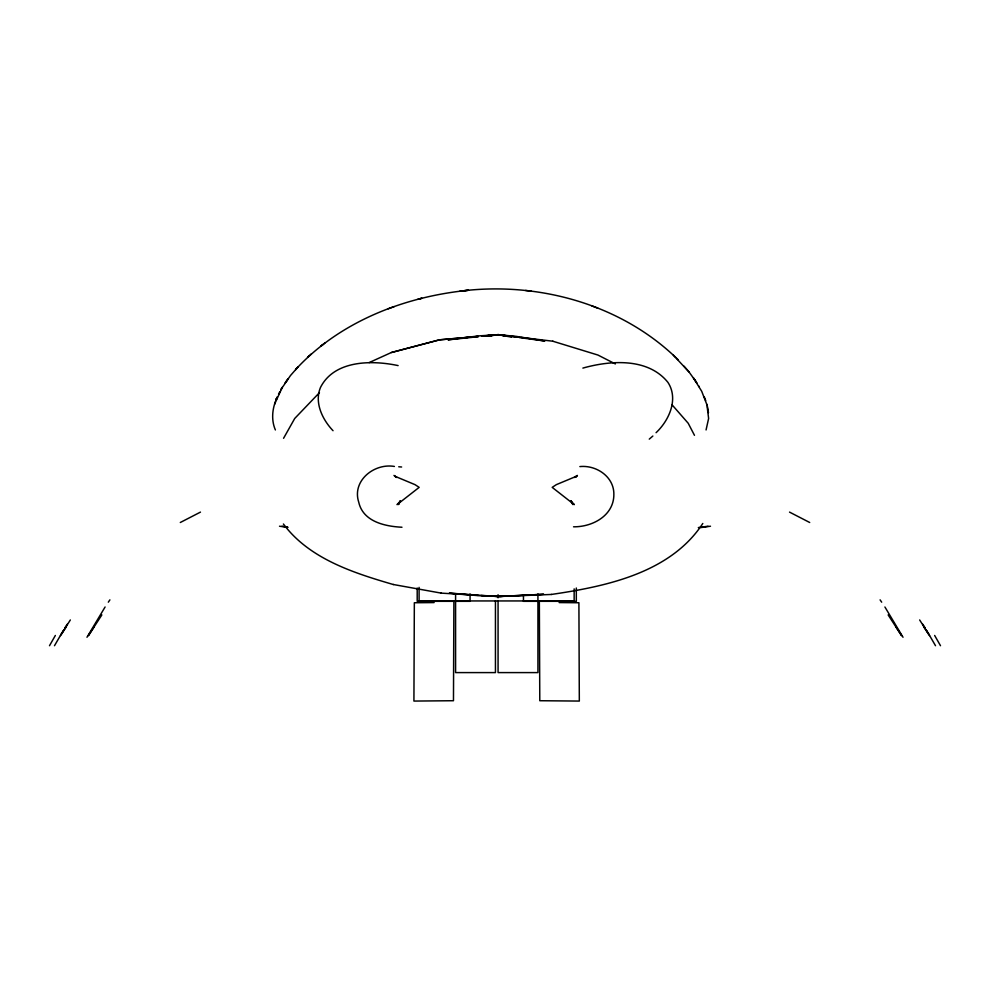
<?xml version="1.0" encoding="UTF-8"?>
<svg xmlns="http://www.w3.org/2000/svg" width="990" height="990" viewBox="0 0 990 990"><rect width="100%" height="100%" fill="white"/><g stroke="black" fill="none" stroke-linecap="round" stroke-linejoin="round"><path stroke-width="1.49" d="M453.89 602.403L453.47 700.722L413.919 701.068L414.34 602.749L434.115 602.576M275.369 401.68L274.638 404.068L282.348 387.251L280.888 389.701M275.183 402.286C272.027 411.159 271.569 421.171 275.381 429.945M706.068 429.945L708.617 418.461L706.86 404.328M277.027 397.485L276.309 399.279L277.287 396.854M275.802 400.48L276.779 398.116L276.049 399.886M400.158 500.952L398.475 504.578L400.418 500.977L397.064 504.64L419.166 487.365L415.033 484.654L394.738 476.19L396.78 477.477L393.958 475.423M278.524 394.243L279.749 391.78M86.972 637.275L105.089 606.994M54.487 645.715L63.31 630.531M283.561 438.298L294.723 418.473L319.423 392.683M49.5 645.715L55.353 635.456M281.296 389.008L290.466 375.557L298.25 366.696L295.552 369.654C339.644 321.577 404.588 296.555 468.518 290.268L459.942 291.184L463.394 290.775M61.17 634.441L70.34 619.963M64.894 627.908L67.221 624.22M94.161 626.732L88.395 635.667L101.859 614.914M60.477 635.58L66.429 626.658M108.318 602.18L109.902 599.866M702.801 523.475C670.317 573.037 606.053 586.451 551.306 594.458M285.033 383.043L288.313 378.601L285.553 382.326M656.073 432.692C669.079 420.441 678.818 399.057 667.953 382.412C648.029 357.539 610.484 360.335 582.875 368.094M575.611 477.279L577.393 475.423L574.584 477.477L576.625 476.19L556.331 484.654L552.185 487.365L574.287 504.64L570.945 500.977L572.888 504.578L571.205 500.952M311.207 354.012L307.581 357.365L309.449 355.657M649.267 439.127L652.856 436.046M322.889 344.557L320.871 346.166L324.794 343.072M200.475 512.102L180.304 522.497M369.171 362.575L391.31 352.539L439.511 339.83L477.081 336.538M394.206 306.615L388.253 308.793M417.867 299.252L421.938 298.225L419.847 298.745M489.072 336.031L498.118 334.682L516.236 336.377L544.822 341.018L519.218 337.541M698.321 527.596L708.023 526.222M700.648 527.596L710.486 526.222M487.612 335.919L498.118 334.682L517.857 337.046M495.186 334.991L486.474 335.919L498.118 334.682L516.198 337.132M573.544 526.804C592.663 527.039 614.072 515.468 613.862 494.22C614.01 476.648 596.277 464.879 579.868 466.587M472.304 337.343L448.012 339.83L478.517 335.919L498.118 334.682L508.613 336.192L498.118 334.682L481.586 336.142M475.349 337.021L478.38 336.711M484.457 336.093L498.118 334.682L507.449 336.142M464.298 290.676C539.785 282.175 620.482 304.487 675.91 357.625M478.121 336.452L439.511 339.83L391.31 352.539M482.736 336.043L498.118 334.682L511.372 337.12M504.12 596.042L479.049 595.72L449.349 593.121L498.118 596.537L543.584 594.272L498.118 596.537L481.152 595.522M501.15 596.339L486.783 595.72M500.544 596.401L508.34 595.98L493.738 596.19M394.404 466.451C374.257 462.924 351.747 480.756 358.726 502.14C363.033 521.643 384.838 526.383 401.977 527.237M551.442 594.458L498.118 596.537L491.981 595.918M283.412 523.995C309.251 558.744 353.257 572.839 393.179 584.484L393.438 584.484M559.127 602.576L578.903 602.749L579.323 701.068L539.785 700.722L539.352 602.403M552.767 341.204L597.948 355.051L615.359 363.936M441.07 593.121L478.071 595.337M398.735 466.785L401.618 467.008M531.123 291.097L525.554 290.466M520.889 337.404L552.903 341.216M279.514 526.222L287.942 527.398M281.977 526.222L287.521 527.002M393.179 584.484L441.206 593.121M398.116 365.595C371.98 360.014 334.311 360.063 320.488 387.449C314.139 402.67 322.48 419.636 333.036 430.712M597.873 308.212L591.884 305.91M809.696 522.497L789.525 512.102M673.262 355.051L689.015 371.955L696.094 381.806M676.702 358.368L678.261 359.865M672.148 404.922L688.211 423.262L694.473 435.315M684.016 366.176L689.015 371.955M888.141 614.914L901.605 635.667L895.839 626.732M697.059 383.204L693.483 378.032L701.724 391.335L707.194 405.479M880.098 599.866L881.682 602.18M923.571 626.658L929.523 635.58M884.912 606.994L903.029 637.275M919.66 619.963L928.83 634.441M922.779 624.22L925.106 627.908M926.69 630.531L935.513 645.715M934.647 635.456L940.5 645.715M698.853 386.1L699.262 386.843M704.286 396.891L705.734 400.653M708.271 410.85L707.466 406.618M708.407 411.939L708.469 412.719M576.316 588.011L576.316 601.314L523.462 601.326L523.462 595.411M574.15 588.877L574.15 600.942L419.092 600.942L419.092 587.367M537.929 593.913L537.929 672.594L498.069 672.594L498.069 600.843M498.069 594.743L498.069 597.799M495.446 600.843L495.446 672.594L455.586 672.594L455.586 593.913M470.064 593.938L470.064 601.326L417.198 601.314L417.198 588.011"/></g></svg>
